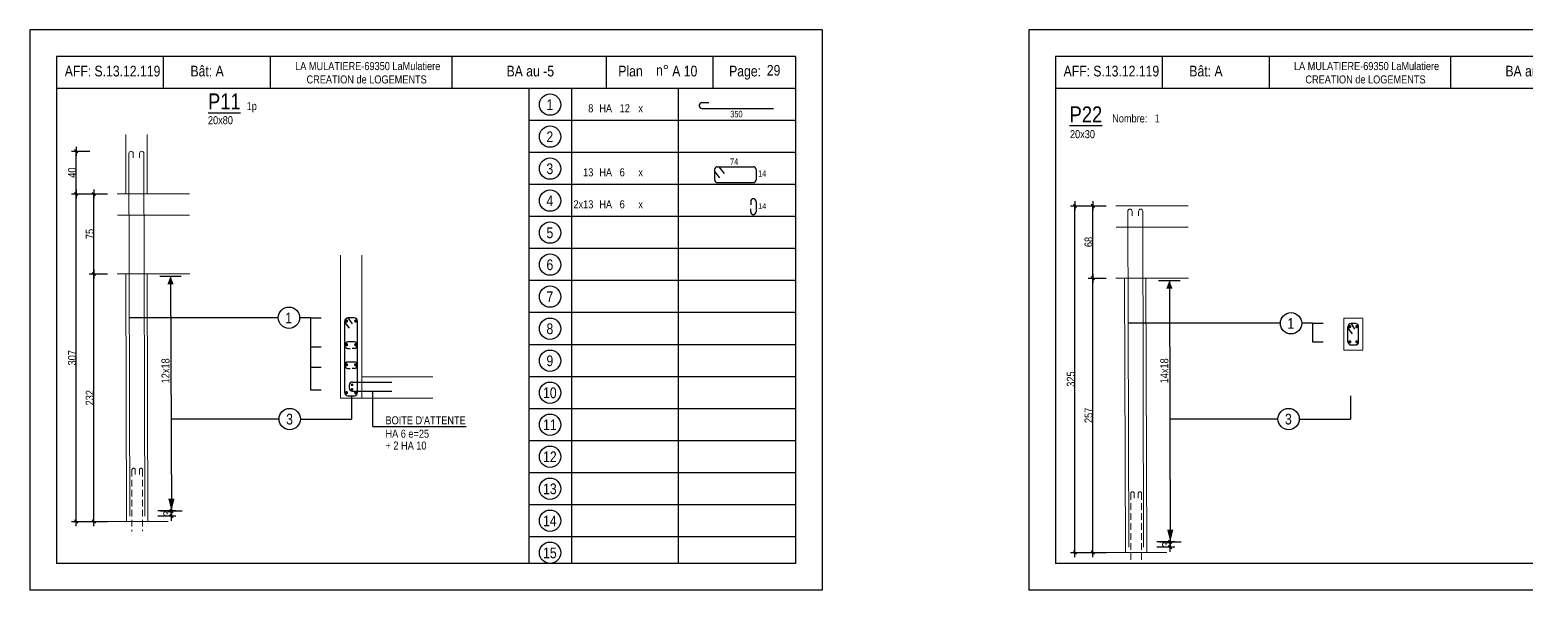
# Model space of a CAD drawing. Header units: metres. Extents: x -9927 to 45032, y -190416 to 12166.
# Drawn here: x 8587 to 11392, y -134272 to -133222 of the extents above; entities that cross this region are included whole.
import ezdxf
from ezdxf.enums import TextEntityAlignment as Align

# ---------------------------------------------------------------- set-up
doc = ezdxf.new("R2010")
doc.units = ezdxf.units.M
doc.header["$PDMODE"] = 65
doc.linetypes.add('CACHE2', pattern=[0.1875, 0.125, -0.0625])
for name, color, linetype in [('01_cote_gen', 4, 'Continuous'), ('01_fenetres', 171, 'Continuous'), ('01_linteaux', 3, 'Continuous'), ('01_sem', 42, 'Continuous'), ('01_texte', 230, 'Continuous'), ('AA_COTES', 2, 'Continuous')]:
    doc.layers.add(name, color=color, linetype=linetype)
doc.styles.add('STYLE2', font='ARIALN.TTF')
doc.dimstyles.new('JB25', dxfattribs={"dimscale": 0.1, "dimtxt": 150, "dimasz": 17, "dimexe": 0.1, "dimexo": 0.1, "dimgap": 0.09, "dimtad": 1, "dimdec": 1, "dimlfac": 0.5, "dimdsep": 46, "dimtxsty": 'STYLE2', "dimblk1": 'BOND_G', "dimblk2": 'BOND_D', "dimsah": 1, "dimcen": 1.5, "dimdle": 0.01, "dimse1": 1, "dimse2": 1, "dimclrd": 4, "dimclre": 2, "dimclrt": 5, "dimadec": 0, "dimazin": 0, "dimtfac": 2.333333, "dimtdec": 1, "dimtix": 1, "dimtmove": 2, "dimatfit": 3, "dimldrblk": 'BOND_G', "dimfxl": 1, "dimtolj": 1, "dimtzin": 0, "dimarcsym": 0})

# ---------------------------------------------------------------- blocks, each defined once
blk = doc.blocks.new('BOND_G')
at = {"layer": 'AA_COTES', "color": 0}
for p, q in [((5, 0), (-5, 0)), ((1.8, 1.8), (-1.8, -1.8)), ((0, -5), (0, 15))]:
    blk.add_line(p, q, dxfattribs=at)
blk = doc.blocks.new('BOND_D')
at = {"layer": 'AA_COTES', "color": 0}
for p, q in [((5, 0), (-5, 0)), ((-1.8, -1.8), (1.8, 1.8)), ((0, 5), (0, -15))]:
    blk.add_line(p, q, dxfattribs=at)
blk = doc.blocks.new('*D1146')
at = {"layer": '01_cote_gen', "color": 4, "linetype": 'Continuous', "lineweight": -2, "transparency": 16777216}
blk.add_line((8673.7, -134141.8), (8673.7, -133531.1), dxfattribs=at)
at = {"layer": 'DEFPOINTS', "color": 0, "linetype": 'Continuous', "lineweight": 0, "transparency": 16777216}
for p in [(8673.7, -133529.4), (8806.7, -133529.4), (8768.4, -134143.5)]:
    blk.add_point(p, dxfattribs=at)
at = {"layer": '01_cote_gen', "color": 4, "linetype": 'Continuous', "lineweight": -2, "transparency": 16777216, "xscale": 1.7, "yscale": 1.7, "zscale": 1.7}
for name, p, rotation in [('BOND_D', (8673.7, -133529.4), 90), ('BOND_G', (8673.7, -134143.5), 270)]:
    blk.add_blockref(name, p, dxfattribs=dict(at, rotation=rotation))
at = {"layer": '01_cote_gen', "color": 5, "linetype": 'Continuous', "lineweight": 0, "transparency": 16777216, "insert": (8666, -133836.4), "char_height": 15, "attachment_point": 5, "rotation": 90, "style": 'STYLE2'}
blk.add_mtext('\\A1;307', dxfattribs=at)
blk = doc.blocks.new('*D1147')
at = {"layer": '01_cote_gen', "color": 4, "linetype": 'Continuous', "lineweight": -2, "transparency": 16777216}
blk.add_line((8706.9, -133677.7), (8706.9, -133531.1), dxfattribs=at)
at = {"layer": 'DEFPOINTS', "color": 0, "linetype": 'Continuous', "lineweight": 0, "transparency": 16777216}
for p in [(8706.9, -133529.4), (8855.1, -133529.4), (8864.2, -133679.4)]:
    blk.add_point(p, dxfattribs=at)
at = {"layer": '01_cote_gen', "color": 4, "linetype": 'Continuous', "lineweight": -2, "transparency": 16777216, "xscale": 1.7, "yscale": 1.7, "zscale": 1.7}
for name, p, rotation in [('BOND_D', (8706.9, -133529.4), 90), ('BOND_G', (8706.9, -133679.4), 270)]:
    blk.add_blockref(name, p, dxfattribs=dict(at, rotation=rotation))
at = {"layer": '01_cote_gen', "color": 5, "linetype": 'Continuous', "lineweight": 0, "transparency": 16777216, "insert": (8699.2, -133604.4), "char_height": 15, "attachment_point": 5, "rotation": 90, "style": 'STYLE2'}
blk.add_mtext('\\A1;75', dxfattribs=at)
blk = doc.blocks.new('*D1148')
at = {"layer": '01_cote_gen', "color": 4, "linetype": 'Continuous', "lineweight": -2, "transparency": 16777216}
blk.add_line((8706.9, -134141.8), (8706.9, -133681.1), dxfattribs=at)
at = {"layer": 'DEFPOINTS', "color": 0, "linetype": 'Continuous', "lineweight": 0, "transparency": 16777216}
for p in [(8706.9, -133679.4), (8713.7, -133679.4), (8725, -134143.5)]:
    blk.add_point(p, dxfattribs=at)
at = {"layer": '01_cote_gen', "color": 4, "linetype": 'Continuous', "lineweight": -2, "transparency": 16777216, "xscale": 1.7, "yscale": 1.7, "zscale": 1.7}
for name, p, rotation in [('BOND_D', (8706.9, -133679.4), 90), ('BOND_G', (8706.9, -134143.5), 270)]:
    blk.add_blockref(name, p, dxfattribs=dict(at, rotation=rotation))
at = {"layer": '01_cote_gen', "color": 5, "linetype": 'Continuous', "lineweight": 0, "transparency": 16777216, "insert": (8699.2, -133911.4), "char_height": 15, "attachment_point": 5, "rotation": 90, "style": 'STYLE2'}
blk.add_mtext('\\A1;232', dxfattribs=at)
blk = doc.blocks.new('*D1149')
at = {"layer": '01_cote_gen', "color": 4, "linetype": 'Continuous', "lineweight": -2, "transparency": 16777216}
blk.add_line((8852.3, -134125.2), (8852.3, -134131.8), dxfattribs=at)
at = {"layer": 'DEFPOINTS', "color": 0, "linetype": 'Continuous', "lineweight": 0, "transparency": 16777216}
for p in [(8802.4, -134133.5), (8845.4, -134123.5), (8852.3, -134133.5)]:
    blk.add_point(p, dxfattribs=at)
at = {"layer": '01_cote_gen', "color": 4, "linetype": 'Continuous', "lineweight": -2, "transparency": 16777216, "xscale": 1.7, "yscale": 1.7, "zscale": 1.7}
for name, p, rotation in [('BOND_G', (8852.3, -134123.5), 90), ('BOND_D', (8852.3, -134133.5), 270)]:
    blk.add_blockref(name, p, dxfattribs=dict(at, rotation=rotation))
at = {"layer": '01_cote_gen', "color": 5, "linetype": 'Continuous', "lineweight": 0, "transparency": 16777216, "insert": (8844.6, -134128.5), "char_height": 15, "attachment_point": 5, "rotation": 90, "style": 'STYLE2'}
blk.add_mtext('\\A1;3', dxfattribs=at)
blk = doc.blocks.new('*D1145')
at = {"layer": '01_cote_gen', "color": 4, "lineweight": -2, "transparency": 16777216}
blk.add_line((8673.7, -133527.7), (8673.7, -133451.1), dxfattribs=at)
at = {"layer": 'DEFPOINTS', "color": 0, "lineweight": 0, "transparency": 16777216}
for p in [(8673.7, -133449.4), (8776.7, -133449.4), (8777.5, -133529.4)]:
    blk.add_point(p, dxfattribs=at)
at = {"layer": '01_cote_gen', "color": 4, "lineweight": -2, "transparency": 16777216, "xscale": 1.7, "yscale": 1.7, "zscale": 1.7}
for name, p, rotation in [('BOND_D', (8673.7, -133449.4), 90), ('BOND_G', (8673.7, -133529.4), 270)]:
    blk.add_blockref(name, p, dxfattribs=dict(at, rotation=rotation))
at = {"layer": '01_cote_gen', "color": 5, "lineweight": 0, "transparency": 16777216, "insert": (8666, -133489.4), "char_height": 15, "attachment_point": 5, "rotation": 90, "style": 'STYLE2'}
blk.add_mtext('\\A1;40', dxfattribs=at)
blk = doc.blocks.new('*D1155')
at = {"layer": '01_cote_gen', "color": 4, "linetype": 'Continuous', "lineweight": -2, "transparency": 16777216}
blk.add_line((10546, -134199.8), (10546, -133553.1), dxfattribs=at)
at = {"layer": 'DEFPOINTS', "color": 0, "linetype": 'Continuous', "lineweight": 0, "transparency": 16777216}
for p in [(10546, -133551.4), (10679, -133551.4), (10640.7, -134201.5)]:
    blk.add_point(p, dxfattribs=at)
at = {"layer": '01_cote_gen', "color": 4, "linetype": 'Continuous', "lineweight": -2, "transparency": 16777216, "xscale": 1.7, "yscale": 1.7, "zscale": 1.7}
for name, p, rotation in [('BOND_D', (10546, -133551.4), 90), ('BOND_G', (10546, -134201.5), 270)]:
    blk.add_blockref(name, p, dxfattribs=dict(at, rotation=rotation))
at = {"layer": '01_cote_gen', "color": 5, "linetype": 'Continuous', "lineweight": 0, "transparency": 16777216, "insert": (10538.3, -133876.4), "char_height": 15, "attachment_point": 5, "rotation": 90, "style": 'STYLE2'}
blk.add_mtext('\\A1;325', dxfattribs=at)
blk = doc.blocks.new('*D1156')
at = {"layer": '01_cote_gen', "color": 4, "linetype": 'Continuous', "lineweight": -2, "transparency": 16777216}
blk.add_line((10579.2, -133685.7), (10579.2, -133553.1), dxfattribs=at)
at = {"layer": 'DEFPOINTS', "color": 0, "linetype": 'Continuous', "lineweight": 0, "transparency": 16777216}
for p in [(10579.2, -133551.4), (10727.4, -133551.4), (10736.5, -133687.4)]:
    blk.add_point(p, dxfattribs=at)
at = {"layer": '01_cote_gen', "color": 4, "linetype": 'Continuous', "lineweight": -2, "transparency": 16777216, "xscale": 1.7, "yscale": 1.7, "zscale": 1.7}
for name, p, rotation in [('BOND_D', (10579.2, -133551.4), 90), ('BOND_G', (10579.2, -133687.4), 270)]:
    blk.add_blockref(name, p, dxfattribs=dict(at, rotation=rotation))
at = {"layer": '01_cote_gen', "color": 5, "linetype": 'Continuous', "lineweight": 0, "transparency": 16777216, "insert": (10571.5, -133619.4), "char_height": 15, "attachment_point": 5, "rotation": 90, "style": 'STYLE2'}
blk.add_mtext('\\A1;68', dxfattribs=at)
blk = doc.blocks.new('*D1157')
at = {"layer": '01_cote_gen', "color": 4, "linetype": 'Continuous', "lineweight": -2, "transparency": 16777216}
blk.add_line((10579.2, -134199.8), (10579.2, -133689.1), dxfattribs=at)
at = {"layer": 'DEFPOINTS', "color": 0, "linetype": 'Continuous', "lineweight": 0, "transparency": 16777216}
for p in [(10579.2, -133687.4), (10586, -133687.4), (10597.3, -134201.5)]:
    blk.add_point(p, dxfattribs=at)
at = {"layer": '01_cote_gen', "color": 4, "linetype": 'Continuous', "lineweight": -2, "transparency": 16777216, "xscale": 1.7, "yscale": 1.7, "zscale": 1.7}
for name, p, rotation in [('BOND_D', (10579.2, -133687.4), 90), ('BOND_G', (10579.2, -134201.5), 270)]:
    blk.add_blockref(name, p, dxfattribs=dict(at, rotation=rotation))
at = {"layer": '01_cote_gen', "color": 5, "linetype": 'Continuous', "lineweight": 0, "transparency": 16777216, "insert": (10571.5, -133944.4), "char_height": 15, "attachment_point": 5, "rotation": 90, "style": 'STYLE2'}
blk.add_mtext('\\A1;257', dxfattribs=at)
blk = doc.blocks.new('*D1158')
at = {"layer": '01_cote_gen', "color": 4, "linetype": 'Continuous', "lineweight": -2, "transparency": 16777216}
blk.add_line((10724.6, -134183.2), (10724.6, -134189.8), dxfattribs=at)
at = {"layer": 'DEFPOINTS', "color": 0, "linetype": 'Continuous', "lineweight": 0, "transparency": 16777216}
for p in [(10674.7, -134191.5), (10717.7, -134181.5), (10724.6, -134191.5)]:
    blk.add_point(p, dxfattribs=at)
at = {"layer": '01_cote_gen', "color": 4, "linetype": 'Continuous', "lineweight": -2, "transparency": 16777216, "xscale": 1.7, "yscale": 1.7, "zscale": 1.7}
for name, p, rotation in [('BOND_G', (10724.6, -134181.5), 90), ('BOND_D', (10724.6, -134191.5), 270)]:
    blk.add_blockref(name, p, dxfattribs=dict(at, rotation=rotation))
at = {"layer": '01_cote_gen', "color": 5, "linetype": 'Continuous', "lineweight": 0, "transparency": 16777216, "insert": (10716.9, -134186.5), "char_height": 15, "attachment_point": 5, "rotation": 90, "style": 'STYLE2'}
blk.add_mtext('\\A1;3', dxfattribs=at)

msp = doc.modelspace()

# ---------------------------------------------------------------- linework, layer by layer
at = {"layer": '01_cote_gen', "color": 2, "linetype": 'CACHE2', "lineweight": 0, "ltscale": 100}
for p, q in [((8778.37, -134046.48), (8778.37, -134162.05)), ((8784.37, -134046.48), (8784.37, -134055.46)), ((8792.37, -134046.48), (8792.37, -134055.46)), ((8798.37, -134046.48), (8798.37, -134161.2)), ((10650.67, -134090.48), (10650.67, -134220.05)), ((10656.67, -134090.48), (10656.67, -134099.46)), ((10664.67, -134090.48), (10664.67, -134099.46)), ((10670.67, -134090.48), (10670.67, -134219.2))]:
    msp.add_line(p, q, dxfattribs=at)
for centre in [(8781.37, -134046.48), (8795.37, -134046.48), (10653.67, -134090.48), (10667.67, -134090.48)]:
    msp.add_arc(centre, 3, 0, 180, dxfattribs=at)
at = {"layer": '01_fenetres', "ltscale": 30}
for p, q in [((8637.04, -133271.9), (8637.04, -134221.9)), ((8637.04, -133271.9), (8637.04, -134221.9)), ((8637.04, -133271.9), (8637.04, -134221.9)), ((10022.04, -133271.9), (8637.04, -133271.9)), ((8837.04, -133271.9), (8837.04, -133331.9)), ((9037.44, -133271.9), (9037.44, -133331.9)), ((9377.61, -133271.9), (9377.61, -133331.9)), ((9667.91, -133331.9), (9667.91, -133271.9)), ((9867.91, -133331.9), (9867.91, -133271.9)), ((10022.04, -133271.9), (10022.04, -134221.9)), ((10509.34, -133271.9), (10509.34, -134221.9)), ((10509.34, -133271.9), (10509.34, -134221.9)), ((10509.34, -133271.9), (10509.34, -134221.9)), ((11894.34, -133271.9), (10509.34, -133271.9)), ((10709.34, -133271.9), (10709.34, -133331.9)), ((10909.73, -133271.9), (10909.73, -133331.9)), ((11249.91, -133271.9), (11249.91, -133331.9)), ((10022.04, -133331.9), (8637.04, -133331.9)), ((11894.34, -133331.9), (10509.34, -133331.9)), ((10022.04, -134221.9), (8637.04, -134221.9)), ((11894.34, -134221.9), (10509.34, -134221.9))]:
    msp.add_line(p, q, dxfattribs=at)
at = {"layer": '01_linteaux', "linetype": 'Continuous'}
for p, q in [((9845.59, -133358.16), (9859.33, -133358.16)), ((9846.82, -133369.14), (9981.13, -133369.14)), ((9870.49, -133483.43), (9870.49, -133503.04)), ((9870.49, -133487.57), (9879.68, -133498.91)), ((9875.49, -133478.43), (9943.08, -133478.43)), ((9878.18, -133478.43), (9888.16, -133490.74)), ((9948.08, -133483.43), (9948.08, -133503.04)), ((9875.49, -133508.04), (9943.08, -133508.04)), ((9938.08, -133543.43), (9938.08, -133549.81)), ((9948.08, -133543.43), (9948.08, -133563.04)), ((9938.08, -133563.04), (9938.08, -133557.2))]:
    msp.add_line(p, q, dxfattribs=at)
for centre, start, end in [((9846.69, -133363.03), 102.77382, 192.77382), ((9846.82, -133364.14), 180, 270), ((9875.49, -133483.43), 90, 180), ((9943.08, -133483.43), 0, 90), ((9875.49, -133503.04), 180, 270), ((9943.08, -133503.04), 270, 0), ((9943.08, -133543.43), 90, 180), ((9943.08, -133543.43), 0, 90), ((9943.08, -133563.04), 180, 270), ((9943.08, -133563.04), 270, 0)]:
    msp.add_arc(centre, 5, start, end, dxfattribs=at)
at = {"layer": '01_sem', "color": 2, "lineweight": 0, "ltscale": 7}
for p, q in [((8766.74, -133529.41), (8766.74, -133418.16)), ((8806.74, -133529.24), (8806.74, -133417.99)), ((8772.74, -133453.41), (8774.37, -134133.48)), ((8780.74, -133453.41), (8780.74, -133461.81)), ((8792.74, -133453.41), (8792.74, -133461.81)), ((8800.74, -133453.41), (8802.37, -134133.48)), ((8766.74, -133529.41), (8750.3, -133529.41)), ((8885.92, -133529.41), (8766.74, -133529.41)), ((8885.92, -133569.41), (8751.03, -133569.41)), ((10639.04, -133551.41), (10622.6, -133551.41)), ((10758.21, -133551.41), (10639.04, -133551.41)), ((10645.04, -133561.67), (10646.67, -134191.48)), ((10653.04, -133561.67), (10653.04, -133570.08)), ((10665.04, -133561.67), (10665.04, -133570.08)), ((10673.04, -133561.67), (10674.67, -134191.48)), ((10758.21, -133591.41), (10623.33, -133591.41)), ((9169.15, -133911.87), (9169.15, -133644.05)), ((9169.15, -133911.87), (9169.15, -133644.05)), ((9209.15, -133911.87), (9209.15, -133644.04)), ((8766.74, -133679.41), (8750.3, -133679.41)), ((8766.74, -133679.41), (8768.37, -134143.48)), ((8886.65, -133679.41), (8766.74, -133679.41)), ((8885.92, -133679.41), (8766.74, -133679.41)), ((8806.74, -133679.41), (8808.37, -134143.48)), ((10639.04, -133687.41), (10622.6, -133687.41)), ((10639.04, -133687.41), (10640.67, -134201.48)), ((10758.94, -133687.41), (10639.04, -133687.41)), ((10758.21, -133687.41), (10639.04, -133687.41)), ((10679.04, -133687.41), (10680.67, -134201.48)), ((11049.65, -133822.36), (11049.65, -133762.36)), ((11085.65, -133762.36), (11049.65, -133762.36)), ((11049.65, -133822.36), (11049.65, -133762.36)), ((11085.65, -133762.36), (11049.65, -133762.36)), ((11085.65, -133822.36), (11085.65, -133762.36)), ((11049.65, -133822.36), (11085.65, -133822.36)), ((11049.65, -133822.36), (11085.65, -133822.36)), ((9209.15, -133871.87), (9342.01, -133871.87)), ((9169.15, -133911.87), (9209.15, -133911.87)), ((9169.15, -133911.87), (9209.15, -133911.87)), ((9209.15, -133911.87), (9342.01, -133911.87)), ((8845.92, -134143.48), (8712.64, -134143.48)), ((10718.22, -134201.48), (10584.94, -134201.48))]:
    msp.add_line(p, q, dxfattribs=at)
for centre in [(8776.74, -133453.41), (8796.74, -133453.41), (10649.04, -133561.67), (10669.04, -133561.67)]:
    msp.add_arc(centre, 4, 0, 180, dxfattribs=at)
at = {"layer": '01_texte', "ltscale": 30}
for p, q in [((8587.04, -133221.9), (8587.04, -134271.9)), ((10072.04, -133221.9), (8587.04, -133221.9)), ((10072.04, -133221.9), (10072.04, -134271.9)), ((11944.34, -133221.9), (10459.34, -133221.9)), ((10459.34, -133221.9), (10459.34, -134271.9)), ((9522.04, -133331.9), (9522.04, -134221.9)), ((9602.04, -133331.9), (9602.04, -134221.9)), ((9802.04, -133331.9), (9802.04, -134221.9)), ((10022.04, -133391.9), (9522.04, -133391.9)), ((10022.04, -133451.9), (9522.04, -133451.9)), ((10022.04, -133511.9), (9522.04, -133511.9)), ((10022.04, -133571.9), (9522.04, -133571.9)), ((10022.04, -133631.9), (9522.04, -133631.9)), ((8830.47, -133683.72), (8870.79, -133683.72)), ((8850.63, -133683.72), (8852.26, -134130.36)), ((10022.04, -133691.9), (9522.04, -133691.9)), ((10702.77, -133691.72), (10743.08, -133691.72)), ((10722.93, -133691.72), (10724.56, -134188.36)), ((9177.15, -133901.57), (9177.15, -133767.87)), ((9177.15, -133770.42), (9185.15, -133781.15)), ((9195.15, -133761.87), (9183.15, -133761.87)), ((9183.15, -133761.87), (9191.15, -133772.6)), ((9201.15, -133901.57), (9201.15, -133767.87)), ((10022.04, -133751.9), (9522.04, -133751.9)), ((11071.65, -133772.36), (11063.65, -133772.36)), ((11063.65, -133772.36), (11069.65, -133783.09)), ((11057.65, -133806.36), (11057.65, -133778.36)), ((11057.65, -133780.91), (11065.65, -133791.64)), ((11077.65, -133806.36), (11077.65, -133778.36)), ((9195.15, -133806.81), (9183.15, -133806.81)), ((9183.15, -133818.81), (9187.34, -133818.81)), ((9195.15, -133818.81), (9190.97, -133818.81)), ((10022.04, -133811.9), (9522.04, -133811.9)), ((11063.65, -133812.36), (11071.65, -133812.36)), ((9195.15, -133844.49), (9183.15, -133844.49)), ((9183.15, -133856.49), (9187.34, -133856.49)), ((9195.15, -133856.49), (9190.97, -133856.49)), ((9191.73, -133881.87), (9265.73, -133881.87)), ((10022.04, -133871.9), (9522.04, -133871.9)), ((9183.15, -133907.57), (9195.15, -133907.57)), ((9185.73, -133887.87), (9185.73, -133893.06)), ((9191.73, -133899.06), (9265.73, -133899.06)), ((10022.04, -133931.9), (9522.04, -133931.9)), ((10022.04, -133991.9), (9522.04, -133991.9)), ((10022.04, -134051.9), (9522.04, -134051.9)), ((8832.1, -134123.48), (8872.42, -134123.48)), ((10022.04, -134111.9), (9522.04, -134111.9)), ((10022.04, -134171.9), (9522.04, -134171.9)), ((10704.4, -134181.48), (10744.72, -134181.48)), ((10072.04, -134271.9), (8587.04, -134271.9)), ((11944.34, -134271.9), (10459.34, -134271.9))]:
    msp.add_line(p, q, dxfattribs=at)
at = {"layer": '01_texte'}
for p, q in [((9052.46, -133761.38), (8772.74, -133761.38)), ((9112.94, -133761.38), (9092.46, -133761.38)), ((9112.94, -133761.38), (9112.94, -133896.36)), ((9112.94, -133761.38), (9132.95, -133761.38)), ((10930.96, -133771.87), (10645.77, -133771.87)), ((10991.43, -133771.87), (10970.96, -133771.87)), ((10991.43, -133771.87), (10991.43, -133806.85)), ((10991.43, -133771.87), (11011.44, -133771.87)), ((9112.94, -133815.66), (9132.95, -133815.66)), ((10991.43, -133806.85), (11011.44, -133806.85)), ((9112.94, -133854.35), (9132.95, -133854.35)), ((9112.94, -133896.36), (9132.95, -133896.36)), ((9190, -133907.57), (9190, -133951.28)), ((9229.84, -133965.03), (9229.84, -133899.06)), ((11062.29, -133907.85), (11062.29, -133951.28)), ((9054.09, -133951.28), (8852.26, -133951.28)), ((9094.09, -133951.28), (9190, -133951.28)), ((9229.84, -133965.03), (9404.62, -133965.03)), ((10926.39, -133951.28), (10724.56, -133951.28)), ((10966.39, -133951.28), (11062.29, -133951.28))]:
    msp.add_line(p, q, dxfattribs=at)
at = {"layer": '01_texte', "ltscale": 30, "flags": 128}
for points, const_width in [([(9182.09, -133767.57, -1), (9179.09, -133767.57, -1)], 3), ([(9196.22, -133767.57, 1), (9199.22, -133767.57, 1)], 3), ([(11062.58, -133778.06, -1), (11059.58, -133778.06, -1)], 3), ([(11072.71, -133778.06, 1), (11075.71, -133778.06, 1)], 3), ([(9182.09, -133812, 1), (9179.09, -133812, 1)], 3), ([(9196.22, -133812, -1), (9199.22, -133812, -1)], 3), ([(11062.58, -133806.66, 1), (11059.58, -133806.66, 1)], 3), ([(11072.71, -133806.66, -1), (11075.71, -133806.66, -1)], 3), ([(9182.09, -133849.68, 1), (9179.09, -133849.68, 1)], 3), ([(9196.22, -133849.68, -1), (9199.22, -133849.68, -1)], 3), ([(9189.55, -133887.19, 1), (9192.05, -133887.19, 1)], 2.5), ([(9182.09, -133901.87, 1), (9179.09, -133901.87, 1)], 3), ([(9189.48, -133895.71, 1), (9191.98, -133895.71, 1)], 2.5), ([(9196.22, -133901.87, -1), (9199.22, -133901.87, -1)], 3)]:
    msp.add_lwpolyline(points, format="xyb", close=True, dxfattribs=dict(at, const_width=const_width))
at = {"layer": '01_texte'}
for centre in [(9562.04, -133361.9), (9562.04, -133421.9), (9562.04, -133481.9), (9562.04, -133541.9), (9562.04, -133601.9), (9562.04, -133661.9), (9562.04, -133721.9), (9072.46, -133761.38), (9562.04, -133781.9), (10950.96, -133771.87), (9562.04, -133841.9), (9562.04, -133901.9), (9074.09, -133951.28), (9562.04, -133961.9), (10946.39, -133951.28), (9562.04, -134021.9), (9562.04, -134081.9), (9562.04, -134141.9), (9562.04, -134201.9)]:
    msp.add_circle(centre, 20, dxfattribs=at)
at = {"layer": '01_texte', "ltscale": 30}
for centre, start, end in [((9183.15, -133767.87), 90.00091, 180), ((9195.15, -133767.87), 0, 90.00091), ((11063.65, -133778.36), 90.00091, 180), ((11071.65, -133778.36), 0, 90.00091), ((9183.15, -133812.81), 90.00091, 180), ((9183.15, -133812.81), 180, 269.99909), ((9195.15, -133812.81), 0, 90.00091), ((9195.15, -133812.81), 269.99909, 360), ((11063.65, -133806.36), 180, 270), ((11071.65, -133806.36), 270, 0), ((9183.15, -133850.49), 90.00091, 180), ((9183.15, -133850.49), 180, 269.99909), ((9195.15, -133850.49), 0, 90.00091), ((9195.15, -133850.49), 269.99909, 360), ((9191.73, -133887.87), 90, 180), ((9183.15, -133901.57), 180, 270), ((9191.73, -133893.06), 180, 270), ((9195.15, -133901.57), 270, 0)]:
    msp.add_arc(centre, 6, start, end, dxfattribs=at)
for points in [[(8850.63, -133683.72), (8844.73, -133698.79), (8850.63, -133698.79)], [(8850.63, -133683.72), (8856.53, -133698.79), (8850.63, -133698.79)], [(10722.93, -133691.72), (10717.03, -133706.79), (10722.93, -133706.79)], [(10722.93, -133691.72), (10728.83, -133706.79), (10722.93, -133706.79)], [(8852.26, -134123.48), (8846.36, -134100.41), (8852.26, -134100.41)], [(8852.26, -134123.48), (8858.16, -134100.41), (8852.26, -134100.41)], [(10724.56, -134181.48), (10718.66, -134158.41), (10724.56, -134158.41)], [(10724.56, -134181.48), (10730.46, -134158.41), (10724.56, -134158.41)]]:
    msp.add_solid(points, dxfattribs=at)

# ---------------------------------------------------------------- texts
at = {"layer": '01_texte', "style": 'STYLE2'}
for s, height, p in [('AFF:', 20, (8652.34, -133309.05)), ('S.13.12.119', 20, (8708, -133309.05)), ('Bât: A', 20, (8887.98, -133309.05)), ('LA MULATIERE-69350 LaMulatiere', 15, (9084.13, -133297.19)), ('BA au -5', 20, (9480.43, -133309.05)), ('Plan', 20, (9689.96, -133309.05)), ('n%%D', 20, (9760.64, -133307.61)), ('A 10', 20, (9790.98, -133309.05)), ('Page:', 20, (9897.62, -133309.05)), ('29', 20, (9968.31, -133307.61)), ('AFF:', 20, (10524.63, -133309.05)), ('S.13.12.119', 20, (10580.3, -133309.05)), ('Bât: A', 20, (10760.28, -133309.05)), ('LA MULATIERE-69350 LaMulatiere', 15, (10956.43, -133297.19)), ('BA au -5', 20, (11352.73, -133309.05)), ('CREATION de LOGEMENTS', 15, (9105.62, -133322.19)), ('CREATION de LOGEMENTS', 15, (10977.91, -133322.19)), ('%%UP11', 30, (8920.93, -133371.01)), ('1p', 15, (8993.29, -133372.1)), ('HA', 15, (9654.33, -133376.31)), ('12', 15, (9692.5, -133376.31)), ('350', 12, (9899.87, -133385.64)), ('%%UP22', 30, (10535.92, -133395.29)), ('Nombre:', 15, (10615.73, -133395.29)), ('1', 15, (10695.35, -133395.29)), ('20x80', 15, (8920.74, -133398.62)), ('20x30', 15, (10536.6, -133424.79)), ('74', 12, (9899.55, -133474.88)), ('HA', 15, (9654.33, -133496.31)), ('6', 15, (9692.5, -133496.31)), ('14', 12, (9952.06, -133497.09)), ('HA', 15, (9654.33, -133556.31)), ('6', 15, (9692.5, -133556.31)), ('14', 10, (9952.06, -133557.09)), ("BOITE D'ATTENTE", 15, (9253.55, -133961.16)), ('+ 2 HA 10', 15, (9253.55, -134008.52)), ('HA 6 e=25', 15, (9253.55, -133986.31))]:
    msp.add_text(s, height=height, dxfattribs=at).set_placement(p)
for s, p in [('1', (9561.64, -133362.13)), ('2', (9561.64, -133422.13)), ('3', (9561.64, -133482.13)), ('4', (9561.64, -133542.13)), ('5', (9561.64, -133602.13)), ('6', (9561.64, -133662.13)), ('7', (9561.64, -133722.13)), ('1', (9072.06, -133761.61)), ('8', (9561.64, -133782.13)), ('1', (10950.56, -133772.1)), ('9', (9561.64, -133842.13)), ('10', (9561.64, -133902.13)), ('3', (9073.69, -133951.5)), ('3', (10945.99, -133951.5)), ('11', (9561.64, -133962.13)), ('12', (9561.64, -134022.13)), ('13', (9561.64, -134082.13)), ('14', (9561.64, -134142.13)), ('15', (9561.64, -134202.13))]:
    msp.add_text(s, height=20, dxfattribs=at).set_placement(p, align=Align.MIDDLE_CENTER)
for s, p in [('8', (9643.13, -133376.31)), ('13', (9643.13, -133496.31)), ('2x13', (9643.13, -133556.31))]:
    msp.add_text(s, height=15, dxfattribs=at).set_placement(p, align=Align.RIGHT)
for p in [(9731.91, -133376.31), (9731.91, -133496.31), (9731.91, -133556.31)]:
    msp.add_text('x', height=15, dxfattribs=at).set_placement(p, align=Align.CENTER)
for s, p in [('12x18', (8848.66, -133884.35)), ('14x18', (10720.95, -133884.35))]:
    msp.add_text(s, height=15, rotation=90, dxfattribs=at).set_placement(p)

# ---------------------------------------------------------------- dimensions: what is measured, and where the dimension line sits
at = {"layer": '01_cote_gen', "lineweight": 0}
dim = msp.add_linear_dim(base=(8673.7, -133449.41), p1=(8777.53, -133529.41), p2=(8776.74, -133449.41), angle=90, dimstyle='JB25', dxfattribs=at)
dim.commit()
dim.dimension.update_dxf_attribs({"geometry": '*D1145', "text_midpoint": (8666.03, -133489.41)})
at = {"layer": '01_cote_gen', "linetype": 'Continuous', "lineweight": 0}
for base, p1, p2, picture, middle in [((8673.7, -133529.41), (8768.37, -134143.48), (8806.74, -133529.41), '*D1146', (8666.03, -133836.45)), ((8706.88, -133529.41), (8864.16, -133679.41), (8855.1, -133529.41), '*D1147', (8699.24, -133604.41)), ((10545.99, -133551.41), (10640.67, -134201.48), (10679.04, -133551.41), '*D1155', (10538.33, -133876.45)), ((10579.17, -133551.41), (10736.45, -133687.41), (10727.39, -133551.41), '*D1156', (10571.5, -133619.41)), ((8706.88, -133679.41), (8725, -134143.48), (8713.74, -133679.41), '*D1148', (8699.21, -133911.45)), ((10579.17, -133687.41), (10597.29, -134201.48), (10586.04, -133687.41), '*D1157', (10571.5, -133944.45))]:
    dim = msp.add_linear_dim(base=base, p1=p1, p2=p2, angle=90, dimstyle='JB25', dxfattribs=at)
    dim.commit()
    dim.dimension.update_dxf_attribs({"geometry": picture, "text_midpoint": middle})
for base, p1, p2, picture, middle in [((8852.26, -134133.48), (8845.44, -134123.48), (8802.37, -134133.48), '*D1149', (8844.59, -134128.48)), ((10724.56, -134191.48), (10717.73, -134181.48), (10674.67, -134191.48), '*D1158', (10716.89, -134186.48))]:
    dim = msp.add_linear_dim(base=base, p1=p1, p2=p2, angle=90, text='3', dimstyle='JB25', dxfattribs=at)
    dim.commit()
    dim.dimension.update_dxf_attribs({"geometry": picture, "text_midpoint": middle})

doc.saveas('drawing.dxf')
